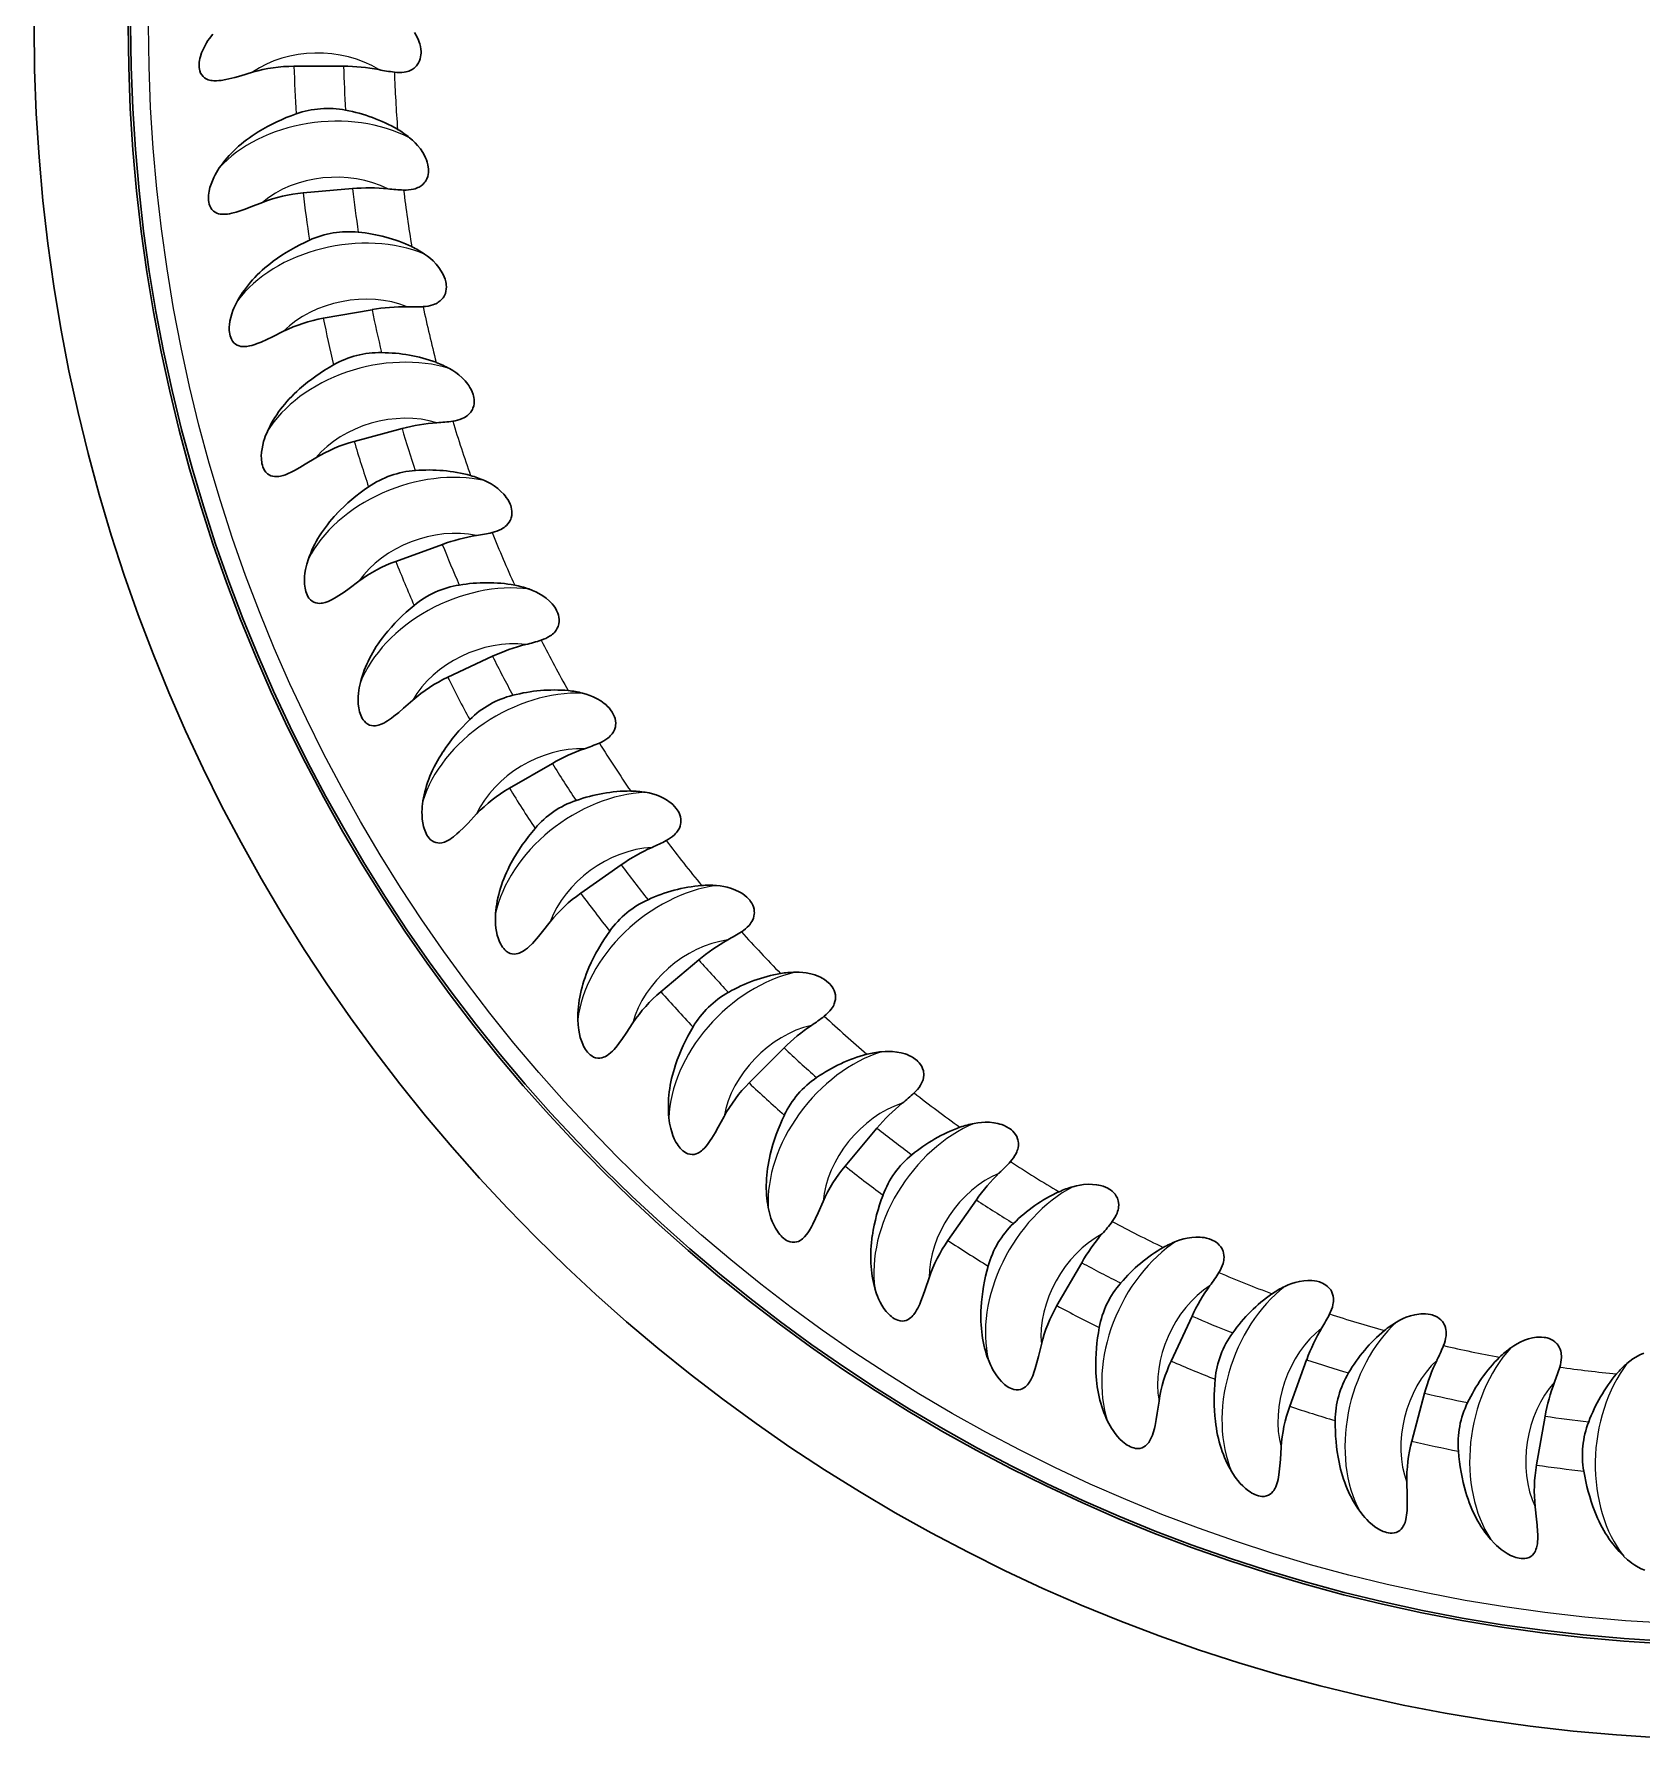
# Model space of a CAD drawing. Extents: x 0 to 297, y 0 to 538.
# Drawn here: x 128.89 to 161.37, y 469.03 to 503.48 of the extents above; entities that cross this region are included whole.
import ezdxf

# ---------------------------------------------------------------- set-up
doc = ezdxf.new("R2010")
doc.units = 0

msp = doc.modelspace()

# ---------------------------------------------------------------- linework, layer by layer
at = {"color": 7, "lineweight": 30, "ltscale": 0.02501}
for p, q in [((135.144, 502.826), (134.143, 502.826)), ((135.324, 500.356), (134.328, 500.269)), ((135.719, 497.911), (134.734, 497.738)), ((137.139, 493.171), (136.199, 492.829)), ((139.361, 488.75), (138.495, 488.249)), ((140.752, 486.701), (139.933, 486.127)), ((142.317, 484.781), (141.55, 484.138)), ((144.043, 483.005), (143.335, 482.298)), ((147.925, 479.937), (147.351, 479.117)), ((150.051, 478.668), (149.551, 477.801)), ((159.411, 475.569), (159.237, 474.583))]:
    msp.add_line(p, q, dxfattribs=at)
at = {"color": 7, "lineweight": 30, "ltscale": 0.025011}
for p, q in [((136.326, 495.51), (135.359, 495.251)), ((138.154, 490.912), (137.247, 490.489)), ((145.917, 481.386), (145.274, 480.62)), ((152.281, 477.589), (151.858, 476.682)), ((154.595, 476.709), (154.253, 475.769)), ((156.978, 476.034), (156.719, 475.067))]:
    msp.add_line(p, q, dxfattribs=at)
at = {"color": 7, "lineweight": 30}
for points in [[(132.501, 503.475), (132.435, 503.388), (132.404, 503.343), (132.375, 503.296), (132.339, 503.232), (132.306, 503.166), (132.278, 503.098), (132.255, 503.026), (132.244, 502.986), (132.236, 502.945), (132.231, 502.911), (132.228, 502.877), (132.227, 502.84), (132.229, 502.803), (132.234, 502.766), (132.242, 502.731), (132.258, 502.688), (132.279, 502.65), (132.306, 502.618), (132.338, 502.591), (132.371, 502.571), (132.407, 502.555), (132.435, 502.547), (132.463, 502.541), (132.492, 502.536), (132.522, 502.534), (132.581, 502.533), (132.627, 502.536), (132.673, 502.541), (132.764, 502.557), (132.825, 502.57), (132.948, 502.601), (133.068, 502.635), (133.308, 502.706)], [(136.17, 502.707), (136.22, 502.702), (136.27, 502.701), (136.32, 502.702), (136.37, 502.708), (136.403, 502.713), (136.433, 502.721), (136.462, 502.73), (136.488, 502.74), (136.532, 502.762), (136.568, 502.786), (136.598, 502.812), (136.616, 502.832), (136.633, 502.852), (136.659, 502.893), (136.678, 502.934), (136.692, 502.975), (136.701, 503.016), (136.706, 503.058), (136.708, 503.09), (136.708, 503.121), (136.703, 503.173), (136.695, 503.224), (136.682, 503.276), (136.67, 503.314), (136.656, 503.352), (136.622, 503.429), (136.58, 503.505)], [(136.357, 500.327), (136.407, 500.327), (136.457, 500.329), (136.507, 500.335), (136.556, 500.345), (136.588, 500.354), (136.618, 500.364), (136.646, 500.375), (136.671, 500.388), (136.712, 500.413), (136.746, 500.441), (136.774, 500.469), (136.791, 500.49), (136.805, 500.512), (136.828, 500.555), (136.843, 500.597), (136.853, 500.639), (136.859, 500.681), (136.861, 500.723), (136.859, 500.755), (136.856, 500.786), (136.848, 500.838), (136.835, 500.888), (136.818, 500.938), (136.802, 500.975), (136.785, 501.012), (136.744, 501.085), (136.695, 501.157), (136.638, 501.228), (136.59, 501.28), (136.537, 501.332), (136.478, 501.382)], [(132.635, 500.772), (132.576, 500.68), (132.55, 500.632), (132.525, 500.583), (132.494, 500.516), (132.468, 500.448), (132.446, 500.377), (132.429, 500.303), (132.422, 500.262), (132.417, 500.221), (132.415, 500.187), (132.415, 500.153), (132.418, 500.116), (132.423, 500.079), (132.431, 500.043), (132.442, 500.008), (132.461, 499.968), (132.486, 499.932), (132.516, 499.901), (132.549, 499.877), (132.584, 499.86), (132.621, 499.848), (132.65, 499.842), (132.679, 499.838), (132.708, 499.837), (132.738, 499.837), (132.797, 499.841), (132.842, 499.848), (132.887, 499.857), (132.977, 499.88), (133.037, 499.899), (133.156, 499.941), (133.273, 499.985), (133.506, 500.077)], [(136.751, 497.972), (136.8, 497.976), (136.85, 497.983), (136.899, 497.994), (136.948, 498.008), (136.979, 498.019), (137.007, 498.032), (137.034, 498.045), (137.058, 498.06), (137.097, 498.089), (137.129, 498.12), (137.153, 498.15), (137.168, 498.173), (137.181, 498.195), (137.2, 498.24), (137.211, 498.284), (137.218, 498.327), (137.22, 498.369), (137.218, 498.411), (137.214, 498.442), (137.208, 498.474), (137.195, 498.524), (137.178, 498.573), (137.156, 498.621), (137.138, 498.657), (137.117, 498.692), (137.07, 498.761), (137.015, 498.829), (136.952, 498.894), (136.9, 498.942), (136.842, 498.989), (136.779, 499.034)], [(133.004, 498.092), (132.954, 497.994), (132.931, 497.944), (132.911, 497.894), (132.886, 497.824), (132.866, 497.754), (132.85, 497.681), (132.839, 497.607), (132.836, 497.565), (132.835, 497.523), (132.836, 497.489), (132.839, 497.456), (132.845, 497.419), (132.853, 497.382), (132.864, 497.347), (132.878, 497.314), (132.901, 497.275), (132.929, 497.241), (132.961, 497.214), (132.997, 497.193), (133.033, 497.178), (133.071, 497.17), (133.1, 497.166), (133.129, 497.165), (133.158, 497.166), (133.188, 497.168), (133.247, 497.178), (133.291, 497.189), (133.335, 497.202), (133.422, 497.233), (133.48, 497.257), (133.596, 497.308), (133.708, 497.363), (133.932, 497.475)], [(137.348, 495.661), (137.397, 495.669), (137.446, 495.681), (137.494, 495.695), (137.541, 495.713), (137.571, 495.727), (137.599, 495.742), (137.624, 495.758), (137.647, 495.775), (137.683, 495.808), (137.712, 495.841), (137.734, 495.873), (137.747, 495.897), (137.757, 495.921), (137.772, 495.967), (137.78, 496.012), (137.783, 496.055), (137.781, 496.097), (137.775, 496.139), (137.768, 496.17), (137.76, 496.2), (137.743, 496.249), (137.721, 496.297), (137.695, 496.343), (137.674, 496.377), (137.651, 496.41), (137.598, 496.475), (137.537, 496.537), (137.469, 496.597), (137.412, 496.64), (137.35, 496.682), (137.284, 496.721)], [(133.605, 495.453), (133.564, 495.352), (133.546, 495.3), (133.529, 495.248), (133.511, 495.177), (133.497, 495.104), (133.487, 495.031), (133.483, 494.956), (133.484, 494.914), (133.486, 494.872), (133.491, 494.839), (133.496, 494.805), (133.505, 494.769), (133.516, 494.733), (133.531, 494.699), (133.548, 494.667), (133.574, 494.63), (133.605, 494.599), (133.639, 494.575), (133.676, 494.557), (133.714, 494.546), (133.752, 494.541), (133.781, 494.54), (133.811, 494.541), (133.84, 494.544), (133.869, 494.55), (133.926, 494.564), (133.97, 494.579), (134.013, 494.596), (134.097, 494.634), (134.153, 494.663), (134.263, 494.725), (134.37, 494.789), (134.584, 494.92)], [(138.145, 493.41), (138.192, 493.423), (138.24, 493.439), (138.287, 493.457), (138.333, 493.479), (138.361, 493.496), (138.387, 493.513), (138.411, 493.532), (138.432, 493.55), (138.465, 493.586), (138.491, 493.621), (138.51, 493.655), (138.521, 493.68), (138.529, 493.705), (138.54, 493.752), (138.544, 493.797), (138.543, 493.841), (138.538, 493.883), (138.528, 493.924), (138.519, 493.954), (138.508, 493.983), (138.486, 494.031), (138.461, 494.076), (138.431, 494.12), (138.407, 494.152), (138.381, 494.183), (138.322, 494.243), (138.257, 494.3), (138.183, 494.353), (138.123, 494.392), (138.058, 494.428), (137.988, 494.461)], [(134.434, 492.877), (134.401, 492.773), (134.388, 492.72), (134.376, 492.666), (134.364, 492.594), (134.357, 492.52), (134.354, 492.446), (134.356, 492.371), (134.36, 492.329), (134.366, 492.288), (134.373, 492.255), (134.382, 492.222), (134.394, 492.187), (134.408, 492.152), (134.425, 492.12), (134.445, 492.089), (134.475, 492.055), (134.508, 492.027), (134.544, 492.005), (134.583, 491.991), (134.621, 491.983), (134.66, 491.981), (134.689, 491.982), (134.718, 491.986), (134.747, 491.992), (134.775, 492), (134.832, 492.02), (134.873, 492.038), (134.915, 492.059), (134.995, 492.104), (135.048, 492.138), (135.153, 492.209), (135.254, 492.282), (135.455, 492.431)], [(139.135, 491.238), (139.181, 491.255), (139.227, 491.274), (139.272, 491.297), (139.315, 491.323), (139.342, 491.342), (139.367, 491.362), (139.389, 491.382), (139.409, 491.402), (139.439, 491.44), (139.461, 491.478), (139.477, 491.514), (139.486, 491.54), (139.492, 491.565), (139.498, 491.613), (139.499, 491.658), (139.494, 491.701), (139.485, 491.743), (139.472, 491.783), (139.46, 491.812), (139.446, 491.84), (139.421, 491.885), (139.391, 491.929), (139.358, 491.97), (139.331, 491.999), (139.302, 492.028), (139.239, 492.083), (139.168, 492.134), (139.09, 492.181), (139.027, 492.213), (138.959, 492.244), (138.887, 492.271)], [(135.484, 490.383), (135.461, 490.276), (135.452, 490.222), (135.445, 490.168), (135.44, 490.095), (135.438, 490.021), (135.442, 489.947), (135.451, 489.872), (135.458, 489.831), (135.468, 489.791), (135.478, 489.758), (135.49, 489.726), (135.504, 489.692), (135.522, 489.659), (135.542, 489.628), (135.564, 489.599), (135.596, 489.568), (135.632, 489.542), (135.67, 489.524), (135.71, 489.513), (135.749, 489.509), (135.788, 489.51), (135.816, 489.514), (135.845, 489.521), (135.873, 489.529), (135.901, 489.539), (135.955, 489.564), (135.995, 489.586), (136.034, 489.61), (136.111, 489.662), (136.161, 489.7), (136.259, 489.78), (136.353, 489.862), (136.54, 490.028)], [(140.31, 489.16), (140.354, 489.181), (140.399, 489.204), (140.442, 489.231), (140.483, 489.26), (140.508, 489.282), (140.53, 489.303), (140.551, 489.325), (140.568, 489.348), (140.595, 489.388), (140.614, 489.427), (140.627, 489.465), (140.633, 489.491), (140.637, 489.517), (140.64, 489.565), (140.636, 489.61), (140.627, 489.653), (140.614, 489.693), (140.598, 489.732), (140.584, 489.76), (140.568, 489.787), (140.538, 489.83), (140.505, 489.87), (140.469, 489.908), (140.439, 489.936), (140.408, 489.962), (140.34, 490.011), (140.265, 490.055), (140.184, 490.095), (140.118, 490.122), (140.047, 490.146), (139.973, 490.167)], [(141.662, 487.192), (141.704, 487.217), (141.746, 487.244), (141.787, 487.274), (141.825, 487.307), (141.848, 487.331), (141.869, 487.354), (141.887, 487.378), (141.903, 487.402), (141.926, 487.444), (141.941, 487.485), (141.951, 487.523), (141.955, 487.55), (141.957, 487.576), (141.955, 487.625), (141.947, 487.669), (141.935, 487.711), (141.919, 487.75), (141.899, 487.787), (141.882, 487.814), (141.864, 487.84), (141.831, 487.88), (141.794, 487.917), (141.755, 487.952), (141.723, 487.976), (141.689, 488), (141.618, 488.042), (141.539, 488.08), (141.455, 488.113), (141.386, 488.134), (141.314, 488.152), (141.238, 488.167)], [(136.748, 487.99), (136.734, 487.882), (136.73, 487.827), (136.728, 487.772), (136.729, 487.699), (136.734, 487.626), (136.743, 487.552), (136.759, 487.478), (136.77, 487.438), (136.784, 487.399), (136.796, 487.367), (136.81, 487.336), (136.828, 487.303), (136.848, 487.272), (136.871, 487.243), (136.896, 487.216), (136.931, 487.188), (136.968, 487.166), (137.008, 487.151), (137.048, 487.143), (137.088, 487.142), (137.126, 487.147), (137.155, 487.154), (137.182, 487.162), (137.21, 487.173), (137.236, 487.186), (137.288, 487.215), (137.326, 487.24), (137.363, 487.268), (137.435, 487.327), (137.481, 487.369), (137.572, 487.457), (137.659, 487.546), (137.831, 487.728)], [(143.18, 485.35), (143.22, 485.378), (143.26, 485.409), (143.298, 485.443), (143.333, 485.479), (143.354, 485.504), (143.372, 485.529), (143.388, 485.555), (143.402, 485.58), (143.421, 485.624), (143.433, 485.666), (143.439, 485.705), (143.441, 485.732), (143.44, 485.758), (143.434, 485.806), (143.423, 485.85), (143.407, 485.89), (143.387, 485.928), (143.365, 485.963), (143.346, 485.988), (143.325, 486.013), (143.289, 486.049), (143.249, 486.083), (143.206, 486.115), (143.172, 486.136), (143.137, 486.157), (143.062, 486.193), (142.981, 486.224), (142.893, 486.249), (142.823, 486.264), (142.75, 486.276), (142.673, 486.284)], [(138.215, 485.717), (138.211, 485.608), (138.211, 485.553), (138.214, 485.498), (138.221, 485.425), (138.233, 485.352), (138.249, 485.28), (138.271, 485.208), (138.286, 485.169), (138.302, 485.13), (138.318, 485.1), (138.335, 485.071), (138.355, 485.039), (138.378, 485.01), (138.403, 484.983), (138.43, 484.959), (138.467, 484.933), (138.507, 484.914), (138.547, 484.903), (138.588, 484.899), (138.628, 484.901), (138.666, 484.909), (138.693, 484.918), (138.72, 484.93), (138.746, 484.943), (138.772, 484.958), (138.821, 484.992), (138.857, 485.02), (138.891, 485.05), (138.957, 485.115), (139, 485.161), (139.083, 485.257), (139.161, 485.354), (139.317, 485.55)], [(144.853, 483.647), (144.891, 483.678), (144.927, 483.713), (144.962, 483.75), (144.994, 483.789), (145.012, 483.816), (145.029, 483.842), (145.043, 483.869), (145.054, 483.895), (145.069, 483.941), (145.078, 483.984), (145.08, 484.023), (145.08, 484.05), (145.077, 484.076), (145.067, 484.123), (145.051, 484.166), (145.032, 484.205), (145.009, 484.241), (144.983, 484.274), (144.962, 484.297), (144.94, 484.32), (144.9, 484.353), (144.858, 484.384), (144.812, 484.411), (144.777, 484.43), (144.74, 484.447), (144.662, 484.477), (144.578, 484.5), (144.489, 484.518), (144.418, 484.527), (144.344, 484.532), (144.267, 484.533)], [(139.875, 483.58), (139.88, 483.47), (139.886, 483.416), (139.893, 483.362), (139.907, 483.289), (139.924, 483.218), (139.947, 483.147), (139.975, 483.077), (139.993, 483.04), (140.013, 483.003), (140.031, 482.974), (140.05, 482.946), (140.074, 482.917), (140.099, 482.89), (140.126, 482.865), (140.155, 482.843), (140.194, 482.821), (140.235, 482.806), (140.277, 482.798), (140.318, 482.797), (140.357, 482.803), (140.394, 482.815), (140.421, 482.826), (140.447, 482.84), (140.472, 482.855), (140.496, 482.872), (140.542, 482.91), (140.575, 482.941), (140.607, 482.975), (140.667, 483.045), (140.705, 483.095), (140.779, 483.197), (140.849, 483.301), (140.987, 483.51)], [(146.668, 482.096), (146.703, 482.131), (146.736, 482.168), (146.768, 482.208), (146.796, 482.25), (146.812, 482.278), (146.826, 482.306), (146.838, 482.334), (146.847, 482.361), (146.858, 482.408), (146.862, 482.452), (146.862, 482.491), (146.859, 482.518), (146.854, 482.543), (146.839, 482.59), (146.82, 482.631), (146.798, 482.668), (146.772, 482.702), (146.743, 482.732), (146.72, 482.754), (146.696, 482.774), (146.653, 482.804), (146.608, 482.83), (146.561, 482.854), (146.524, 482.869), (146.486, 482.883), (146.405, 482.906), (146.32, 482.922), (146.23, 482.932), (146.158, 482.935), (146.084, 482.933), (146.007, 482.928)], [(141.715, 481.595), (141.73, 481.487), (141.74, 481.433), (141.752, 481.38), (141.772, 481.309), (141.796, 481.239), (141.824, 481.171), (141.858, 481.104), (141.879, 481.068), (141.903, 481.033), (141.923, 481.006), (141.945, 480.98), (141.97, 480.953), (141.998, 480.928), (142.027, 480.905), (142.058, 480.886), (142.099, 480.867), (142.141, 480.856), (142.183, 480.852), (142.225, 480.855), (142.263, 480.864), (142.299, 480.879), (142.324, 480.892), (142.349, 480.908), (142.372, 480.926), (142.395, 480.945), (142.438, 480.986), (142.468, 481.021), (142.496, 481.056), (142.55, 481.132), (142.584, 481.185), (142.649, 481.293), (142.71, 481.402), (142.829, 481.622)], [(148.611, 480.709), (148.643, 480.747), (148.673, 480.787), (148.701, 480.83), (148.725, 480.874), (148.739, 480.903), (148.751, 480.933), (148.76, 480.961), (148.766, 480.989), (148.773, 481.037), (148.774, 481.081), (148.77, 481.12), (148.764, 481.146), (148.757, 481.171), (148.739, 481.216), (148.716, 481.255), (148.691, 481.29), (148.662, 481.322), (148.631, 481.35), (148.606, 481.369), (148.58, 481.387), (148.535, 481.413), (148.488, 481.436), (148.439, 481.455), (148.4, 481.467), (148.361, 481.478), (148.279, 481.493), (148.192, 481.502), (148.102, 481.504), (148.03, 481.5), (147.956, 481.493), (147.88, 481.48)], [(150.668, 479.497), (150.696, 479.538), (150.723, 479.58), (150.747, 479.625), (150.767, 479.671), (150.778, 479.702), (150.787, 479.732), (150.794, 479.761), (150.798, 479.789), (150.801, 479.838), (150.798, 479.881), (150.79, 479.92), (150.783, 479.946), (150.773, 479.97), (150.751, 480.013), (150.725, 480.05), (150.696, 480.083), (150.665, 480.112), (150.632, 480.137), (150.605, 480.154), (150.578, 480.17), (150.531, 480.192), (150.482, 480.21), (150.431, 480.225), (150.392, 480.234), (150.352, 480.241), (150.269, 480.249), (150.182, 480.251), (150.091, 480.245), (150.02, 480.235), (149.947, 480.221), (149.873, 480.202)], [(143.721, 479.779), (143.745, 479.672), (143.76, 479.62), (143.776, 479.567), (143.802, 479.499), (143.832, 479.431), (143.866, 479.366), (143.906, 479.301), (143.931, 479.268), (143.957, 479.235), (143.979, 479.21), (144.003, 479.186), (144.031, 479.161), (144.061, 479.138), (144.092, 479.119), (144.124, 479.102), (144.167, 479.087), (144.21, 479.079), (144.252, 479.079), (144.293, 479.086), (144.33, 479.098), (144.365, 479.116), (144.389, 479.132), (144.412, 479.149), (144.434, 479.169), (144.455, 479.19), (144.494, 479.235), (144.521, 479.272), (144.546, 479.31), (144.593, 479.39), (144.622, 479.445), (144.677, 479.559), (144.728, 479.673), (144.828, 479.903)], [(152.823, 478.469), (152.847, 478.512), (152.87, 478.557), (152.89, 478.603), (152.906, 478.651), (152.915, 478.682), (152.921, 478.713), (152.925, 478.743), (152.927, 478.771), (152.925, 478.82), (152.918, 478.863), (152.908, 478.901), (152.898, 478.926), (152.886, 478.949), (152.86, 478.99), (152.831, 479.025), (152.8, 479.055), (152.766, 479.081), (152.731, 479.103), (152.703, 479.118), (152.674, 479.131), (152.625, 479.149), (152.575, 479.163), (152.523, 479.174), (152.483, 479.179), (152.443, 479.182), (152.359, 479.184), (152.273, 479.177), (152.183, 479.163), (152.113, 479.147), (152.042, 479.127), (151.969, 479.102)], [(145.877, 478.144), (145.91, 478.04), (145.93, 477.989), (145.951, 477.938), (145.983, 477.872), (146.018, 477.808), (146.058, 477.745), (146.104, 477.685), (146.131, 477.653), (146.16, 477.623), (146.184, 477.6), (146.21, 477.578), (146.24, 477.556), (146.272, 477.536), (146.305, 477.519), (146.338, 477.505), (146.382, 477.494), (146.426, 477.49), (146.468, 477.493), (146.508, 477.503), (146.544, 477.519), (146.577, 477.54), (146.6, 477.558), (146.621, 477.577), (146.641, 477.599), (146.66, 477.621), (146.695, 477.67), (146.718, 477.709), (146.74, 477.749), (146.78, 477.833), (146.805, 477.891), (146.849, 478.009), (146.89, 478.127), (146.97, 478.364)], [(155.059, 477.633), (155.079, 477.677), (155.098, 477.724), (155.114, 477.772), (155.126, 477.821), (155.132, 477.853), (155.135, 477.885), (155.137, 477.915), (155.136, 477.943), (155.13, 477.991), (155.12, 478.034), (155.106, 478.07), (155.094, 478.095), (155.08, 478.117), (155.051, 478.155), (155.019, 478.187), (154.985, 478.215), (154.949, 478.237), (154.912, 478.257), (154.883, 478.269), (154.853, 478.279), (154.803, 478.293), (154.752, 478.303), (154.699, 478.308), (154.659, 478.31), (154.618, 478.31), (154.535, 478.304), (154.449, 478.29), (154.361, 478.268), (154.293, 478.247), (154.223, 478.22), (154.153, 478.188)], [(157.359, 476.994), (157.376, 477.041), (157.39, 477.089), (157.402, 477.138), (157.41, 477.188), (157.413, 477.22), (157.414, 477.252), (157.412, 477.282), (157.409, 477.31), (157.399, 477.358), (157.385, 477.399), (157.368, 477.434), (157.354, 477.457), (157.338, 477.478), (157.306, 477.514), (157.271, 477.544), (157.235, 477.568), (157.197, 477.587), (157.158, 477.603), (157.128, 477.613), (157.098, 477.621), (157.047, 477.63), (156.995, 477.635), (156.942, 477.636), (156.902, 477.635), (156.861, 477.631), (156.779, 477.618), (156.694, 477.596), (156.608, 477.567), (156.542, 477.539), (156.476, 477.507), (156.408, 477.469)], [(159.706, 476.559), (159.719, 476.607), (159.729, 476.656), (159.737, 476.706), (159.74, 476.756), (159.74, 476.789), (159.738, 476.82), (159.734, 476.85), (159.729, 476.878), (159.715, 476.924), (159.697, 476.964), (159.677, 476.998), (159.66, 477.02), (159.643, 477.039), (159.608, 477.072), (159.571, 477.098), (159.533, 477.119), (159.493, 477.135), (159.453, 477.148), (159.423, 477.155), (159.391, 477.16), (159.34, 477.165), (159.288, 477.165), (159.235, 477.162), (159.195, 477.157), (159.155, 477.15), (159.074, 477.129), (158.992, 477.101), (158.909, 477.064), (158.845, 477.031), (158.782, 476.992), (158.718, 476.949)], [(148.168, 476.704), (148.21, 476.603), (148.234, 476.553), (148.26, 476.505), (148.297, 476.442), (148.338, 476.381), (148.383, 476.322), (148.434, 476.266), (148.463, 476.237), (148.495, 476.209), (148.521, 476.188), (148.549, 476.169), (148.581, 476.149), (148.614, 476.132), (148.648, 476.118), (148.683, 476.107), (148.728, 476.1), (148.771, 476.1), (148.813, 476.107), (148.852, 476.12), (148.886, 476.139), (148.917, 476.162), (148.939, 476.182), (148.958, 476.204), (148.976, 476.227), (148.993, 476.251), (149.024, 476.303), (149.044, 476.343), (149.062, 476.386), (149.095, 476.472), (149.114, 476.532), (149.148, 476.654), (149.179, 476.775), (149.237, 477.018)], [(161.403, 476.843), (161.323, 476.807), (161.244, 476.763), (161.184, 476.724), (161.124, 476.681), (161.064, 476.632)], [(150.575, 475.468), (150.626, 475.372), (150.654, 475.324), (150.684, 475.278), (150.727, 475.219), (150.773, 475.161), (150.823, 475.107), (150.878, 475.055), (150.911, 475.029), (150.944, 475.004), (150.973, 474.986), (151.002, 474.969), (151.035, 474.952), (151.07, 474.938), (151.105, 474.927), (151.141, 474.919), (151.186, 474.916), (151.229, 474.919), (151.27, 474.93), (151.308, 474.947), (151.34, 474.968), (151.369, 474.994), (151.389, 475.016), (151.406, 475.039), (151.423, 475.064), (151.437, 475.089), (151.463, 475.143), (151.48, 475.186), (151.494, 475.229), (151.519, 475.319), (151.533, 475.38), (151.557, 475.504), (151.576, 475.627), (151.613, 475.875)], [(153.081, 474.447), (153.141, 474.355), (153.173, 474.311), (153.206, 474.268), (153.254, 474.212), (153.305, 474.159), (153.36, 474.109), (153.419, 474.062), (153.454, 474.039), (153.489, 474.017), (153.519, 474.001), (153.55, 473.987), (153.585, 473.973), (153.62, 473.962), (153.656, 473.954), (153.692, 473.95), (153.738, 473.95), (153.781, 473.957), (153.821, 473.971), (153.857, 473.992), (153.887, 474.016), (153.914, 474.045), (153.931, 474.068), (153.947, 474.092), (153.961, 474.118), (153.973, 474.145), (153.994, 474.201), (154.007, 474.245), (154.018, 474.289), (154.035, 474.381), (154.043, 474.443), (154.056, 474.569), (154.065, 474.693), (154.08, 474.943)], [(155.667, 473.649), (155.734, 473.562), (155.77, 473.521), (155.807, 473.481), (155.859, 473.429), (155.915, 473.381), (155.974, 473.336), (156.037, 473.295), (156.073, 473.274), (156.111, 473.256), (156.142, 473.242), (156.174, 473.231), (156.21, 473.22), (156.246, 473.212), (156.283, 473.207), (156.319, 473.206), (156.364, 473.211), (156.406, 473.222), (156.445, 473.239), (156.479, 473.262), (156.507, 473.289), (156.531, 473.32), (156.547, 473.345), (156.56, 473.371), (156.572, 473.398), (156.582, 473.425), (156.597, 473.483), (156.607, 473.528), (156.613, 473.573), (156.622, 473.665), (156.625, 473.728), (156.627, 473.854), (156.625, 473.979), (156.618, 474.23)], [(158.312, 473.079), (158.387, 472.998), (158.426, 472.96), (158.467, 472.923), (158.523, 472.877), (158.583, 472.833), (158.645, 472.794), (158.712, 472.758), (158.75, 472.741), (158.789, 472.726), (158.821, 472.715), (158.854, 472.706), (158.89, 472.699), (158.927, 472.694), (158.964, 472.693), (159, 472.695), (159.045, 472.703), (159.086, 472.717), (159.123, 472.738), (159.155, 472.764), (159.181, 472.794), (159.202, 472.826), (159.215, 472.852), (159.226, 472.879), (159.235, 472.907), (159.243, 472.936), (159.254, 472.994), (159.259, 473.04), (159.262, 473.086), (159.262, 473.178), (159.26, 473.241), (159.251, 473.367), (159.238, 473.491), (159.21, 473.74)], [(160.997, 472.741), (161.078, 472.668), (161.121, 472.633), (161.164, 472.6), (161.225, 472.559), (161.288, 472.52), (161.354, 472.486), (161.423, 472.457)]]:
    msp.add_lwpolyline(points, dxfattribs=at)
for radius in [34.625, 32.725, 32.675]:
    msp.add_circle((163.519, 503.657), radius, dxfattribs=at)
at = {"color": 7, "lineweight": 13}
msp.add_circle((163.519, 503.657), 32.313, dxfattribs=at)
at = {"color": 7, "lineweight": 30}
for centre, radius, start, end in [((134.141, 499.861), 2.965, 89.9606, 106.3191), ((135.142, 499.089), 3.737, 79.0251, 89.9809), ((136.636, 506.571), 3.892, 258.4118, 263.1331), ((135.497, 498.085), 3.999, 109.1353, 121.2658), ((134.822, 500.083), 1.891, 78.9625, 109.6313), ((134.599, 498.709), 3.281, 60.0904, 79.7458), ((135.23, 499.861), 1.967, 50.6299, 59.284), ((134.584, 497.315), 2.965, 94.9606, 111.3191), ((135.649, 496.633), 3.737, 84.0251, 94.9809), ((136.484, 504.217), 3.892, 263.4118, 268.1331), ((135.242, 497.595), 1.891, 83.9634, 114.6304), ((135.141, 496.208), 3.281, 65.0904, 84.7458), ((136.09, 495.664), 3.999, 114.1353, 126.2658), ((135.669, 497.41), 1.967, 55.6299, 64.284), ((135.247, 494.817), 2.965, 99.9606, 116.3191), ((136.367, 494.231), 3.737, 89.0251, 99.9809), ((136.538, 501.858), 3.892, 268.4118, 273.1331), ((135.878, 495.154), 1.891, 88.9625, 119.6312), ((135.898, 493.763), 3.281, 70.0904, 89.7458), ((136.891, 493.304), 3.999, 119.1353, 131.2658), ((136.319, 495.007), 1.967, 60.6299, 69.284), ((136.798, 499.513), 3.892, 273.4118, 278.1331), ((137.292, 491.9), 3.737, 94.0251, 104.9809), ((136.125, 492.387), 2.965, 104.9606, 121.3191), ((136.724, 492.777), 1.891, 93.9625, 124.6312), ((136.865, 491.393), 3.281, 75.0904, 94.7458), ((137.894, 491.023), 3.999, 124.1353, 136.2658), ((137.176, 492.669), 1.967, 65.6299, 74.284), ((138.416, 489.659), 3.737, 99.0251, 109.9809), ((137.261, 497.2), 3.892, 278.4118, 283.1331), ((137.211, 490.042), 2.965, 109.9606, 126.3191), ((137.775, 490.483), 1.891, 98.9625, 129.6312), ((138.036, 489.117), 3.281, 80.0904, 99.7458), ((138.234, 490.415), 1.967, 70.6299, 79.284), ((139.093, 488.837), 3.999, 129.1353, 141.2658), ((137.923, 494.936), 3.892, 283.4118, 288.1331), ((139.732, 487.524), 3.737, 104.0251, 114.9809), ((138.498, 487.801), 2.965, 114.9606, 131.3191), ((139.021, 488.29), 1.891, 103.9625, 134.6312), ((139.4, 486.951), 3.281, 85.0904, 104.7458), ((139.485, 488.262), 1.967, 75.6299, 84.284), ((140.478, 486.765), 3.999, 134.1353, 146.2658), ((138.781, 492.739), 3.892, 288.4118, 293.1331), ((141.228, 485.513), 3.737, 109.0251, 119.9809), ((139.975, 485.68), 2.965, 119.9606, 136.3191), ((140.948, 484.912), 3.281, 90.0904, 109.7458), ((140.918, 486.225), 1.967, 80.6299, 89.284), ((140.453, 486.213), 1.891, 108.9625, 139.6312), ((142.038, 484.821), 3.999, 139.1353, 151.2658), ((142.895, 483.639), 3.737, 114.0251, 124.9809), ((139.827, 490.624), 3.892, 293.4118, 298.1331), ((141.632, 483.697), 2.965, 124.9606, 141.3191), ((142.062, 484.269), 1.891, 113.9625, 144.6312), ((142.667, 483.017), 3.281, 95.0904, 114.7458), ((142.523, 484.322), 1.967, 85.6299, 94.284), ((143.761, 483.02), 3.999, 144.1353, 156.2658), ((141.053, 488.609), 3.892, 298.4118, 303.1331), ((144.718, 481.918), 3.737, 119.0251, 129.9809), ((144.546, 481.278), 3.281, 100.0904, 119.7458), ((144.288, 482.566), 1.967, 90.6299, 99.284), ((143.455, 481.865), 2.965, 129.9606, 146.3191), ((143.833, 482.473), 1.891, 118.9625, 149.6312), ((142.45, 486.708), 3.892, 303.4118, 308.1331), ((145.635, 481.377), 3.999, 149.1353, 161.2658), ((146.684, 480.362), 3.737, 124.0251, 134.9809), ((146.2, 480.97), 1.967, 95.6299, 104.284), ((146.567, 479.71), 3.28, 105.0727, 124.7332), ((145.43, 480.199), 2.965, 134.9605, 151.3191), ((145.754, 480.838), 1.891, 123.9626, 154.6312), ((148.779, 478.983), 3.737, 129.0251, 139.9809), ((144.007, 484.936), 3.892, 308.4118, 313.1331), ((147.645, 479.903), 3.999, 154.1353, 166.2658), ((148.72, 478.323), 3.281, 110.0904, 129.7458), ((148.243, 479.547), 1.967, 100.6299, 109.284), ((147.811, 479.376), 1.891, 128.9626, 159.6312), ((147.544, 478.712), 2.965, 139.9606, 156.3191), ((150.985, 477.792), 3.737, 134.0251, 144.9809), ((145.713, 483.307), 3.892, 313.4118, 318.1331), ((150.403, 478.307), 1.967, 105.6299, 114.284), ((149.776, 478.61), 3.999, 159.1353, 171.2658), ((150.984, 477.13), 3.281, 115.0904, 134.7458), ((149.987, 478.1), 1.891, 133.9625, 164.6312), ((147.554, 481.832), 3.892, 318.4118, 323.1331), ((149.779, 477.415), 2.965, 144.9605, 161.3191), ((153.287, 476.798), 3.737, 139.0251, 149.9809), ((152.662, 477.26), 1.967, 110.6299, 119.284), ((153.344, 476.138), 3.281, 120.0904, 139.7458), ((152.011, 477.507), 3.999, 164.1353, 176.2658), ((149.517, 480.524), 3.892, 323.4118, 328.1331), ((152.266, 477.017), 1.891, 138.9625, 169.6312), ((155.667, 476.009), 3.737, 144.0251, 154.9809), ((155.004, 476.415), 1.967, 115.6299, 124.284), ((152.118, 476.317), 2.965, 149.9606, 166.3191), ((155.781, 475.356), 3.281, 125.0904, 144.7458), ((151.587, 479.392), 3.892, 328.4118, 333.1331), ((157.411, 475.776), 1.967, 120.6299, 129.284), ((154.334, 476.604), 3.999, 169.1353, 181.2658), ((154.63, 476.138), 1.891, 143.9625, 174.6312), ((158.107, 475.43), 3.737, 149.0251, 159.9809), ((158.277, 474.789), 3.281, 130.0904, 149.7458), ((160.587, 475.065), 3.737, 154.0251, 164.9809), ((153.747, 478.444), 3.892, 333.4118, 338.1331), ((160.813, 474.442), 3.281, 135.0904, 154.7458), ((159.864, 475.35), 1.967, 125.6299, 134.284), ((154.544, 475.427), 2.965, 154.9606, 171.3191), ((157.063, 475.468), 1.891, 148.9625, 179.6312), ((155.982, 477.688), 3.892, 338.4118, 343.1331), ((163.37, 474.318), 3.281, 140.0903, 159.7458), ((162.345, 475.139), 1.967, 130.6299, 139.284), ((156.727, 475.906), 3.999, 174.1353, 186.2658), ((163.091, 474.918), 3.737, 159.0251, 169.9809), ((157.039, 474.753), 2.965, 159.9606, 176.3191), ((159.544, 475.012), 1.891, 153.9635, 184.6301), ((159.171, 475.42), 3.999, 179.1353, 191.2658), ((162.056, 474.775), 1.891, 158.9623, 189.6315), ((159.583, 474.298), 2.965, 164.9606, 181.3191), ((161.649, 475.148), 3.999, 184.1353, 196.2658), ((162.157, 474.066), 2.965, 169.9606, 186.3191), ((164.141, 475.094), 3.999, 189.1353, 201.2658)]:
    msp.add_arc(centre, radius, start, end, dxfattribs=at)
at = {"color": 7, "lineweight": 13}
for radius, start, end in [(29.388, 181.6211, 183.4986), (28.388, 181.6782, 183.4703), (27.365, 181.991, 184.4107), (29.388, 186.6211, 188.4986), (28.388, 186.6782, 188.4703), (27.365, 186.991, 189.4107), (29.388, 191.6211, 193.4986), (28.388, 191.6782, 193.4703), (27.365, 191.991, 194.4107), (27.365, 196.991, 199.4107), (28.388, 196.6782, 198.4703), (29.388, 196.6211, 198.4986), (27.365, 201.991, 204.4107), (28.388, 201.6782, 203.4703), (29.388, 201.6211, 203.4986), (27.365, 206.991, 209.4107), (28.388, 206.6782, 208.4703), (29.388, 206.6211, 208.4986), (27.365, 211.991, 214.4107), (28.388, 211.6782, 213.4703), (29.388, 211.6211, 213.4986), (27.365, 216.991, 219.4107), (28.388, 216.6782, 218.4703), (29.388, 216.6211, 218.4986), (27.365, 221.991, 224.4107), (28.388, 221.6782, 223.4703), (29.388, 221.6211, 223.4986), (27.365, 226.991, 229.4107), (28.388, 226.6782, 228.4703), (29.388, 226.6211, 228.4986), (27.365, 231.991, 234.4107), (28.388, 231.6782, 233.4703), (29.388, 231.6211, 233.4986), (27.365, 236.991, 239.4107), (28.388, 236.6782, 238.4703), (27.365, 241.991, 244.4107), (29.388, 236.6211, 238.4986), (28.388, 241.6782, 243.4703), (27.365, 246.991, 249.4107), (29.388, 241.6211, 243.4986), (28.388, 246.6782, 248.4703), (27.365, 251.991, 254.4107), (28.388, 251.6782, 253.4703), (27.365, 256.991, 259.4107), (29.388, 246.6211, 248.4986), (27.365, 261.991, 264.4107), (28.388, 256.6782, 258.4703), (29.388, 251.6211, 253.4986), (28.388, 261.6782, 263.4703), (29.388, 256.6211, 258.4986), (29.388, 261.6211, 263.4986)]:
    msp.add_arc((163.519, 503.657), radius, start, end, dxfattribs=at)
for centre, major_axis, start_param, end_param in [((134.619, 501.784), (-1.85, 0), 3.981634, 5.500024), ((134.843, 499.835), (-2.64, -0.231), 3.984247, 5.638575), ((134.892, 499.272), (-1.843, -0.161), 3.981634, 5.500024), ((135.285, 497.351), (-2.61, -0.46), 3.984247, 5.638575), ((135.384, 496.794), (-1.822, -0.321), 3.981634, 5.500024), ((135.942, 494.914), (-2.56, -0.686), 3.984247, 5.638575), ((136.089, 494.367), (-1.787, -0.479), 3.981634, 5.500024), ((136.809, 492.544), (-2.49, -0.906), 3.984247, 5.638575), ((137.003, 492.012), (-1.738, -0.633), 3.981634, 5.500024), ((137.88, 490.258), (-2.402, -1.12), 3.984247, 5.638575), ((138.119, 489.745), (-1.677, -0.782), 3.981634, 5.500024), ((139.145, 488.074), (-2.295, -1.325), 3.984247, 5.638575), ((139.428, 487.585), (-1.602, -0.925), 3.981634, 5.500024), ((140.596, 486.009), (-2.171, -1.52), 3.984247, 5.638575), ((140.92, 485.546), (-1.515, -1.061), 3.981634, 5.500024), ((142.221, 484.079), (-2.03, -1.703), 3.984247, 5.638575), ((142.585, 483.645), (-1.417, -1.189), 3.981634, 5.500024), ((144.009, 482.297), (-1.874, -1.874), 3.984247, 5.638575), ((144.409, 481.897), (-1.308, -1.308), 3.981634, 5.500024), ((145.945, 480.678), (-1.703, -2.03), 3.984247, 5.638575), ((146.378, 480.314), (-1.189, -1.417), 3.981634, 5.500024), ((148.014, 479.234), (-1.52, -2.171), 3.984247, 5.638575), ((148.478, 478.909), (-1.061, -1.515), 3.981634, 5.500024), ((150.202, 477.975), (-1.325, -2.295), 3.984247, 5.638575), ((150.692, 477.692), (-0.925, -1.602), 3.981634, 5.500024), ((152.491, 476.912), (-1.12, -2.402), 3.984247, 5.638575), ((153.004, 476.673), (-0.782, -1.677), 3.981634, 5.500024), ((154.864, 476.053), (-0.906, -2.49), 3.984247, 5.638575), ((157.303, 475.404), (-0.686, -2.56), 3.984247, 5.638575), ((155.396, 475.859), (-0.633, -1.738), 3.981634, 5.500024), ((157.849, 475.257), (-0.479, -1.787), 3.981634, 5.500024), ((159.789, 474.969), (-0.46, -2.61), 3.984247, 5.638575), ((162.304, 474.753), (-0.231, -2.64), 3.984247, 5.638575), ((160.346, 474.871), (-0.321, -1.822), 3.981634, 5.500024)]:
    msp.add_ellipse(centre, major_axis=major_axis, ratio=0.707107, start_param=start_param, end_param=end_param, dxfattribs=at)
at = {"color": 7, "lineweight": 30}
for centre, major_axis, ratio, start_param, end_param in [((167.531, 483.338), (35.044, -17.18), 0.230958, 2.997324, 3.109081), ((169.287, 483.765), (36.408, -14.061), 0.230958, 2.997324, 3.109081), ((170.999, 484.343), (37.495, -10.834), 0.230958, 2.997324, 3.109081), ((172.654, 485.069), (38.296, -7.525), 0.230958, 2.997324, 3.109081), ((174.239, 485.936), (38.807, -4.159), 0.230958, 2.997324, 3.109081), ((175.45, 486.945), (38.729, -0.753), 0.231833, 2.996768, 3.108946), ((176.862, 488.048), (38.647, 2.625), 0.231833, 2.996768, 3.108946), ((178.171, 489.27), (38.271, 5.983), 0.231833, 2.996768, 3.108946), ((179.654, 490.671), (37.889, 9.365), 0.230958, 2.997324, 3.109081), ((180.724, 492.126), (36.928, 12.631), 0.230958, 2.997324, 3.109081), ((181.664, 493.67), (35.687, 15.802), 0.230958, 2.997324, 3.109081), ((182.208, 495.149), (33.917, 18.712), 0.231833, 2.996768, 3.108946), ((183.122, 496.972), (32.401, 21.759), 0.230958, 2.997324, 3.109081), ((183.63, 498.706), (30.381, 24.5), 0.230958, 2.997324, 3.109081), ((183.985, 500.478), (28.13, 27.054), 0.230958, 2.997324, 3.109081), ((184.185, 502.274), (-25.665, -29.403), 0.230958, 6.138917, 6.250674), ((184.227, 504.08), (-23.005, -31.528), 0.230958, 6.138917, 6.250674)]:
    msp.add_ellipse(centre, major_axis=major_axis, ratio=ratio, start_param=start_param, end_param=end_param, dxfattribs=at)

doc.saveas('drawing.dxf')
